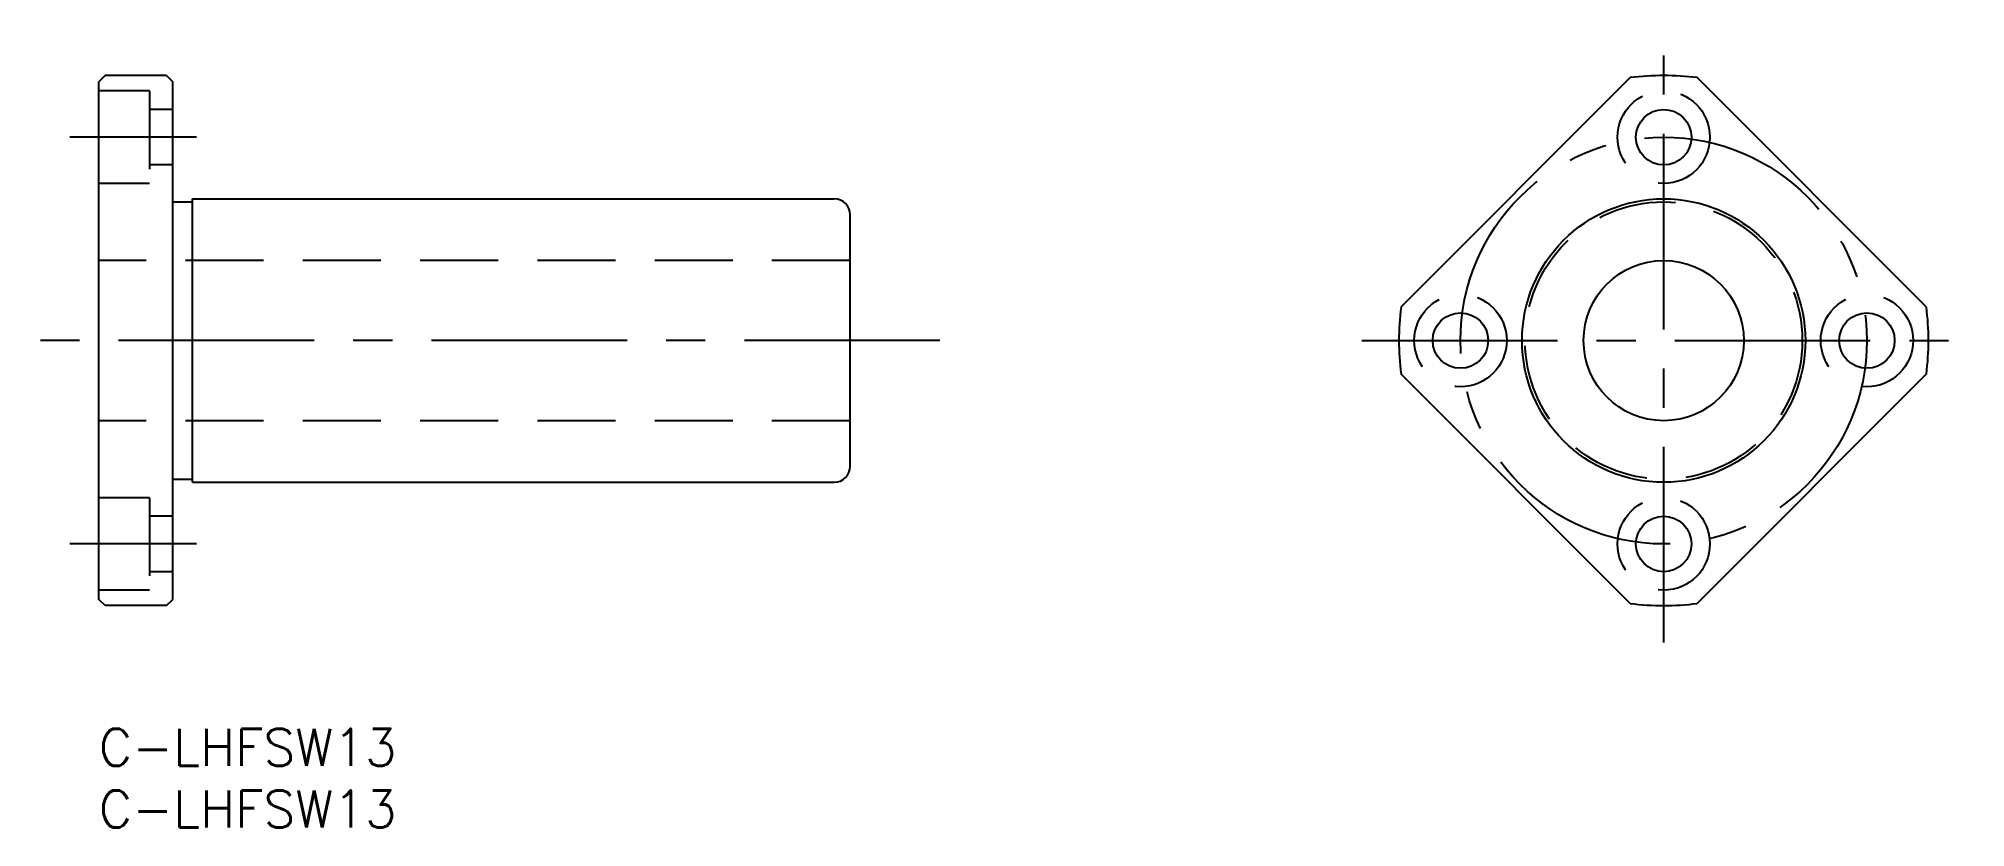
# Model space of a CAD drawing. Extents: x -5 to 152, y -8 to 56.
import ezdxf

# ---------------------------------------------------------------- set-up
doc = ezdxf.new("R2010")
doc.units = 0
doc.header["$LTSCALE"] = 0.5
doc.linetypes.add('CENTER', pattern=[50.8, 31.75, -6.35, 6.35, -6.35])
doc.linetypes.add('DASHED', pattern=[19.05, 12.7, -6.35])
for name, color, linetype in [('MSM_CENTER', 1, 'CENTER'), ('MSM_CONTINUOUS', 7, 'CONTINUOUS'), ('MSM_DASHED', 4, 'DASHED'), ('MSM_PART_NUMBER', 7, 'CONTINUOUS')]:
    doc.layers.add(name, color=color, linetype=linetype)
doc.styles.get("Standard").update_dxf_attribs({"font": 'txt.shx', "height": 3, "bigfont": 'bigfont.shx'})

# ---------------------------------------------------------------- blocks, each defined once
blk = doc.blocks.new('*U26')
at = {"layer": 'MSM_PART_NUMBER'}
blk.add_text('C-LHFSW13', height=3, dxfattribs=at).set_placement((0, -3))
blk = doc.blocks.new('*U27')
at = {"layer": 'MSM_PART_NUMBER'}
blk.add_text('C-LHFSW13', height=3, dxfattribs=at).set_placement((0, -8))

msp = doc.modelspace()

# ---------------------------------------------------------------- linework, layer by layer
at = {"layer": 'MSM_CENTER'}
for p, q in [((127.05, 7), (127.05, 56)), ((7.92, 48), (-2.35, 48)), ((68.28, 31.5), (-4.9, 31.5)), ((102.55, 31.5), (151.55, 31.5)), ((7.92, 15), (-2.35, 15))]:
    msp.add_line(p, q, dxfattribs=at)
msp.add_circle((127.05, 31.5), 16.5, dxfattribs=at)
at = {"layer": 'MSM_CONTINUOUS'}
for p, q in [((0.5, 53), (0, 52.5)), ((0, 10.5), (0, 52.5)), ((5.5, 53), (0.5, 53)), ((5.5, 53), (6, 52.5)), ((6, 10.5), (6, 52.5)), ((124.34, 52.83), (105.72, 34.21)), ((148.38, 34.21), (129.76, 52.83)), ((6, 42.75), (7.6, 42.75)), ((7.6, 43), (59.7, 43)), ((7.6, 20), (7.6, 43)), ((61, 21.3), (61, 41.7)), ((124.34, 10.17), (105.72, 28.79)), ((148.38, 28.79), (129.76, 10.17)), ((6, 20.25), (7.6, 20.25)), ((7.6, 20), (59.7, 20)), ((0.5, 10), (0, 10.5)), ((5.5, 10), (0.5, 10)), ((5.5, 10), (6, 10.5))]:
    msp.add_line(p, q, dxfattribs=at)
for centre, radius in [((127.05, 48), 2.25), ((127.05, 31.5), 11.5), ((127.05, 31.5), 6.5), ((110.55, 31.5), 2.25), ((143.55, 31.5), 2.25), ((127.05, 15), 2.25)]:
    msp.add_circle(centre, radius, dxfattribs=at)
for centre, radius, start, end in [((127.05, 31.5), 21.5, 82.7492, 97.2508), ((59.7, 41.7), 1.3, 0, 90), ((127.05, 31.5), 21.5, 172.7492, 187.2508), ((127.05, 31.5), 21.5, 352.7492, 7.2508), ((59.7, 21.3), 1.3, 270, 0), ((127.05, 31.5), 21.5, 262.7492, 277.2508)]:
    msp.add_arc(centre, radius, start, end, dxfattribs=at)
at = {"layer": 'MSM_DASHED'}
for p, q in [((4.1, 51.75), (0, 51.75)), ((4.1, 51.75), (4.1, 44.25)), ((6, 50.25), (4.1, 50.25)), ((6, 45.75), (4.1, 45.75)), ((4.1, 44.25), (0, 44.25)), ((61, 38), (0, 38)), ((61, 25), (0, 25)), ((4.1, 18.75), (0, 18.75)), ((4.1, 18.75), (4.1, 11.25)), ((6, 17.25), (4.1, 17.25)), ((6, 12.75), (4.1, 12.75)), ((4.1, 11.25), (0, 11.25))]:
    msp.add_line(p, q, dxfattribs=at)
for centre, radius in [((127.05, 48), 3.75), ((127.05, 31.5), 11.25), ((110.55, 31.5), 3.75), ((143.55, 31.5), 3.75), ((127.05, 15), 3.75)]:
    msp.add_circle(centre, radius, dxfattribs=at)

# ---------------------------------------------------------------- block references
at = {"layer": 'MSM_CONTINUOUS'}
for name in ['*U26', '*U27']:
    msp.add_blockref(name, (0, 0), dxfattribs=at)

doc.saveas('drawing.dxf')
